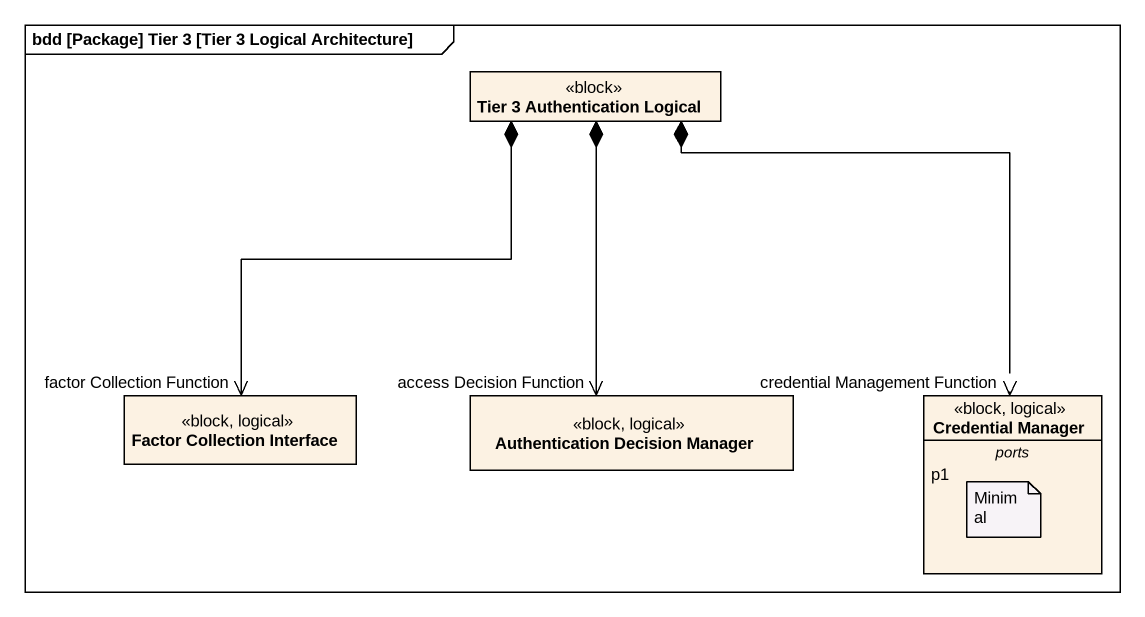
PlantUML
@startuml
mainframe bdd [Package] Tier 3 [Tier 3 Logical Architecture]
hide circle
hide empty members
class "Tier 3 Authentication Logical" as Tier_3_Authentication <<block>>
class "Factor Collection Interface" as Factor_Collection_Interface <<block, logical>>
class "Authentication Decision Manager" as Authentication_Decision <<block, logical>>
class "Credential Manager" as Credential_Manager <<block, logical>> {
  -- ports --
  p1
}
Tier_3_Authentication *--> "factor Collection Function" Factor_Collection_Interface
Tier_3_Authentication *--> "access Decision Function" Authentication_Decision
Tier_3_Authentication *--> "credential Management Function" Credential_Manager
note as N1
  Minimal
end note
@enduml
